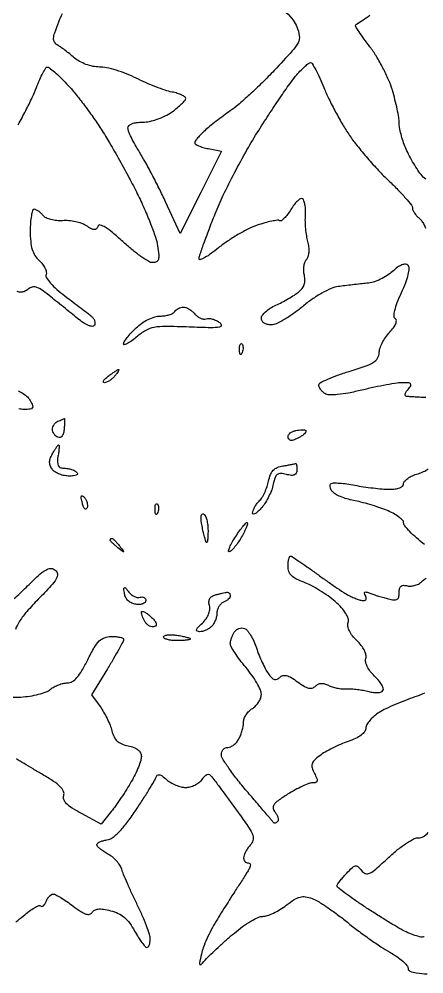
# Model space of a CAD drawing. Extents: x 0 to 102, y 0 to 135.
# Drawn here: x 36.25 to 43.96, y 37.57 to 55.73 of the extents above; entities that cross this region are included whole.
import ezdxf

# ---------------------------------------------------------------- set-up
doc = ezdxf.new("R2010")
doc.units = 0
doc.header["$MEASUREMENT"] = 0

msp = doc.modelspace()

# ---------------------------------------------------------------- linework, layer by layer
for points in [[(41.33534, 55.85899, -0.026124), (41.465121, 55.709487, -0.067594), (41.536869, 55.58638, -0.065211), (41.583282, 55.413621, -0.153878), (41.560555, 55.283668, -0.065129), (41.451087, 55.126567, -0.005196), (41.105662, 54.755061, -0.008492), (40.877212, 54.522469, -0.008091), (40.637334, 54.29392, -0.008061), (40.418921, 54.098884, -0.028307), (40.2696, 53.983904, 0.008067), (40.142307, 53.893848, 0.005993), (40.004564, 53.790466, 0.00606), (39.876922, 53.689766, 0.013612), (39.78315, 53.609607, 0.015889), (39.710253, 53.539444, 0.020976), (39.648715, 53.470789, 0.018943), (39.603064, 53.410858, 0.154481), (39.5928, 53.378428, 0.26402), (39.60757, 53.352407, 0.03264), (39.667864, 53.32155, 0.031658), (39.750428, 53.291928, 0.020948), (39.848337, 53.268043), (40.103874, 53.216935), (39.71075, 52.43418), (39.317627, 51.651424), (39.040009, 52.252544, 0.0069), (38.917657, 52.508144, 0.005582), (38.779524, 52.77913, 0.005644), (38.646459, 53.026294, 0.014487), (38.543096, 53.201051, -0.013298), (38.459133, 53.342239, -0.016063), (38.388218, 53.479193, -0.014773), (38.336146, 53.597022, -0.096947), (38.3238, 53.660099, -0.201668), (38.343342, 53.706579, -0.09929), (38.398067, 53.742188, -0.064754), (38.486185, 53.764652, -0.03008), (38.604228, 53.77176, 0.05361), (38.731778, 53.785475, 0.030383), (38.881462, 53.827705, 0.029875), (39.029832, 53.889643, 0.040919), (39.154128, 53.963641, 0.015636), (39.257344, 54.042113, 0.021622), (39.344443, 54.119209, 0.018968), (39.40965, 54.187122, 0.183816), (39.4236, 54.223786, 0.251711), (39.407656, 54.253451, 0.038135), (39.346775, 54.287362, 0.035077), (39.26226, 54.319353, 0.023587), (39.162068, 54.344356, -0.031595), (39.032834, 54.378814, -0.011304), (38.853335, 54.443593, -0.011163), (38.659146, 54.523704, -0.012967), (38.478318, 54.608731, 0.022865), (38.296402, 54.689913, 0.019809), (38.09899, 54.758505, 0.020277), (37.915059, 54.806303, 0.053475), (37.779894, 54.8208, -0.050773), (37.656497, 54.833363, -0.037515), (37.52443, 54.871041, -0.037667), (37.400202, 54.927745, -0.052993), (37.300395, 54.997411, 0.008976), (37.213828, 55.06993, 0.008129), (37.121841, 55.141782, 0.008169), (37.037397, 55.203419, 0.025646), (36.97803, 55.240879, -0.131533), (36.924208, 55.293401, -0.150961), (36.907441, 55.363004, -0.067802), (36.929516, 55.472657, -0.010903), (37.005698, 55.677617, -0.025011), (37.078355, 55.837017, -0.017152)], [(43.988857, 52.684776, -0.051473), (43.900746, 52.775745, -0.022449), (43.823972, 52.882902, -0.012622), (43.740073, 53.019269, -0.012577), (43.662157, 53.161501, -0.020047), (43.603615, 53.287182, -0.020061), (43.557974, 53.410031, -0.016936), (43.519419, 53.543245, -0.01727), (43.492559, 53.667245, -0.044725), (43.4844, 53.758277, 0.040965), (43.476246, 53.85764, 0.01034), (43.446473, 54.017223, 0.010481), (43.40471, 54.198783, 0.010407), (43.355285, 54.378866, 0.030327), (43.284304, 54.573739, 0.017051), (43.176069, 54.801251, 0.016968), (43.05069, 55.02431, 0.026496), (42.926498, 55.206235, -0.0064), (42.81353, 55.358226, -0.010648), (42.722768, 55.489459, -0.00448), (42.650481, 55.601049, -0.391142), (42.653763, 55.619103, -0.011723), (42.674203, 55.633752, -0.000191), (42.790831, 55.713199, -0.000498), (42.926601, 55.805412, -0.00033)], [(43.992, 48.531962, -0.001179), (43.87322, 48.537804, -0.001404), (43.761198, 48.543893, -0.001213), (43.666747, 48.549523, -0.009114), (43.622091, 48.553112, -0.274132), (43.603365, 48.566867, -0.159526), (43.600901, 48.595536, -0.079811), (43.618377, 48.638063, -0.035896), (43.6536, 48.6873, 0.03229), (43.703803, 48.756421, 0.311354), (43.702424, 48.790815, 0.216735), (43.666613, 48.810386, 0.018053), (43.558209, 48.814421, 0.037457), (43.445594, 48.806098, 0.007388), (43.245593, 48.773117, 0.007793), (43.013242, 48.727518, 0.007168), (42.775831, 48.673502, -0.012511), (42.520063, 48.618177, -0.024473), (42.313639, 48.589283, -0.028521), (42.156597, 48.584082, -0.135528), (42.071349, 48.609831, -0.046606), (42.024693, 48.645735, -0.047734), (41.985906, 48.689395, -0.052363), (41.960045, 48.733904, -0.118995), (41.952941, 48.7719, -0.266916), (41.979336, 48.812744, -0.014173), (42.124424, 48.882305, -0.019152), (42.310545, 48.956734, -0.012469), (42.530524, 49.028946, 0.010206), (42.836399, 49.127823, 0.054503), (42.99477, 49.202762, 0.113889), (43.074733, 49.281498, 0.142536), (43.1037, 49.381045, -0.081909), (43.117513, 49.4648, -0.035159), (43.161484, 49.56962, -0.033589), (43.225132, 49.677102, -0.037739), (43.300412, 49.770724, 0.028654), (43.374446, 49.859448, 0.060186), (43.418829, 49.937349, 0.097187), (43.431217, 49.997266, 0.262633), (43.410986, 50.033986, -0.274785), (43.386006, 50.081865, -0.044792), (43.401774, 50.18987, -0.034435), (43.448396, 50.338826, -0.015423), (43.528934, 50.527722, 0.016037), (43.610735, 50.720236, 0.034437), (43.658508, 50.874194, 0.044211), (43.675112, 50.988975, 0.213325), (43.65213, 51.04911, 0.197056), (43.603552, 51.069435, 0.098133), (43.536904, 51.056722, 0.063798), (43.454377, 51.010391, 0.028811), (43.359027, 50.930634, -0.048387), (43.257674, 50.85238, -0.031999), (43.128265, 50.782218, -0.032166), (42.992356, 50.729734, -0.052637), (42.871456, 50.705346, 0.002875), (42.746439, 50.692851, 0.001705), (42.597507, 50.676586, 0.001706), (42.449036, 50.659346, 0.002936), (42.325532, 50.643842, 0.069197), (42.190742, 50.606694, 0.026035), (42.014872, 50.519743, 0.024471), (41.825062, 50.400702, 0.022868), (41.643287, 50.261131, -0.020212), (41.472113, 50.128248, -0.023185), (41.298225, 50.01597, -0.023143), (41.143771, 49.935422, -0.109035), (41.046705, 49.914, -0.061048), (40.973412, 49.922982, -0.088579), (40.914046, 49.949535, -0.108133), (40.875607, 49.990134, -0.136503), (40.8618, 50.039765, -0.161268), (40.880628, 50.096621, -0.048716), (40.942567, 50.164876, -0.043192), (41.031519, 50.232525, -0.035407), (41.13675, 50.28907, 0.014403), (41.253659, 50.345701, 0.01117), (41.377619, 50.413782, 0.011327), (41.490477, 50.482546, 0.026587), (41.570629, 50.540137, 0.058871), (41.637498, 50.608141, 0.08211), (41.677993, 50.683063, 0.08362), (41.691782, 50.765963, 0.063521), (41.679919, 50.857479, -0.052364), (41.667629, 50.938171, -0.045635), (41.671449, 51.023571, -0.048075), (41.689696, 51.100815, -0.091422), (41.720788, 51.156349, 0.101194), (41.752893, 51.216392, 0.053051), (41.7684, 51.300032, 0.046998), (41.766782, 51.397423, 0.039148), (41.747346, 51.499151, -0.028194), (41.724098, 51.607864, -0.015646), (41.707454, 51.742493, -0.015564), (41.699095, 51.88029, -0.024187), (41.701344, 51.999306, 0.027075), (41.702728, 52.104692, 0.034749), (41.69204, 52.201039, 0.037255), (41.672262, 52.277094, 0.1738), (41.644468, 52.311955, 0.273477), (41.605594, 52.31272, 0.057062), (41.548124, 52.270974, 0.045177), (41.48373, 52.200206, 0.028614), (41.421558, 52.107507, -0.024202), (41.360212, 52.014271, -0.038834), (41.298328, 51.941979, -0.04609), (41.243985, 51.896847, -0.296925), (41.210003, 51.896041, 0.173816), (41.166964, 51.905187, 0.016108), (41.057984, 51.886813, 0.019231), (40.92602, 51.854841, 0.01391), (40.781617, 51.809543, 0.032637), (40.615356, 51.739828, 0.016479), (40.41531, 51.631773, 0.016294), (40.215213, 51.506103, 0.02328), (40.04705, 51.380918, -0.014367), (39.905134, 51.271289, -0.02877), (39.785985, 51.194668, -0.040176), (39.701396, 51.155499, -0.521927), (39.6774, 51.172225, -0.082504), (39.68806, 51.236389, -0.003235), (39.767035, 51.46271, -0.005664), (39.865633, 51.729884, -0.003963), (39.982539, 52.028818, -0.016547), (40.136711, 52.379873, -0.008508), (40.351636, 52.809434, -0.008447), (40.588064, 53.24446, -0.012618), (40.810543, 53.615652, -0.004295), (41.02557, 53.948352, -0.004749), (41.239287, 54.266259, -0.004422), (41.426633, 54.534193, -0.024269), (41.53586, 54.67275, -0.013524), (41.617745, 54.761862, -0.018604), (41.696326, 54.837059, -0.015482), (41.764452, 54.893887, -0.16761), (41.797831, 54.9054, -0.267012), (41.828688, 54.887656, -0.009808), (41.896734, 54.765285, -0.015555), (41.972441, 54.611226, -0.010024), (42.050943, 54.428414, 0.017014), (42.14638, 54.214464, 0.009933), (42.274444, 53.964506, 0.009926), (42.412753, 53.719083, 0.01656), (42.53994, 53.518964, 0.01891), (42.685321, 53.322511, 0.009733), (42.881175, 53.087309, 0.00966), (43.092369, 52.852809, 0.014393), (43.286771, 52.65679, -0.009596), (43.459723, 52.485715, -0.013801), (43.605593, 52.327257, -0.00952), (43.719553, 52.191249, -0.171241), (43.7382, 52.138399, 0.105299), (43.747018, 52.096991, 0.039926), (43.775477, 52.044831, 0.037338), (43.816542, 51.991248, 0.037397), (43.8651, 51.9444, -0.059403), (43.913667, 51.89324, -0.043847), (43.954723, 51.82674, -0.044599), (43.982729, 51.755865, -0.071919)], [(36.235054, 53.723272, 0.007624), (36.377212, 53.990977, 0.007718), (36.501187, 54.2428, 0.01931), (36.581622, 54.431245, -0.012668), (36.643012, 54.580531, -0.019342), (36.704445, 54.706368, -0.014493), (36.760481, 54.803825, -0.260673), (36.790828, 54.8208, -0.171432), (36.82708, 54.807994, -0.008969), (36.923089, 54.727608, -0.013321), (37.034987, 54.625098, -0.00922), (37.156214, 54.50355, -0.020541), (37.297859, 54.343529, -0.008685), (37.475146, 54.117959, -0.008576), (37.656417, 53.870171, -0.011087), (37.813709, 53.6364, -0.009705), (37.9728, 53.377316, -0.005087), (38.161134, 53.049223, -0.005057), (38.34743, 52.708872, -0.007734), (38.501374, 52.4097, -0.011225), (38.633392, 52.127313, -0.011133), (38.752982, 51.838518, -0.011046), (38.846291, 51.581499, -0.041852), (38.887317, 51.41565, -0.015376), (38.9091, 51.246529, -0.094283), (38.901174, 51.159347, -0.206884), (38.864785, 51.114958, -0.119589), (38.796545, 51.0984, -0.13603), (38.717764, 51.120237, -0.017549), (38.569599, 51.216443, -0.019433), (38.398638, 51.346368, -0.015093), (38.222796, 51.50025, 0.012273), (38.032955, 51.668281, 0.036099), (37.891851, 51.770692, 0.064429), (37.796142, 51.814236, 0.404226), (37.752672, 51.792156, -0.097058), (37.724334, 51.743346, -0.225052), (37.686402, 51.726927, -0.115762), (37.629846, 51.742256, -0.019553), (37.532802, 51.799678, 0.059375), (37.443584, 51.843302, 0.03116), (37.324502, 51.876756, 0.030499), (37.196516, 51.896177, 0.040813), (37.079132, 51.89712, -0.040782), (36.966823, 51.898015, -0.042543), (36.857774, 51.917242, -0.046422), (36.766372, 51.950848, -0.108665), (36.709223, 51.995348, 0.033785), (36.66619, 52.0406, 0.035445), (36.618103, 52.078863, 0.037899), (36.572114, 52.105532, 0.112911), (36.536841, 52.1136, 0.332607), (36.507807, 52.091883, 0.026813), (36.484408, 51.993195, 0.027765), (36.467956, 51.860837, 0.017039), (36.4626, 51.703712, 0.022071), (36.471614, 51.499608, 0.051843), (36.500675, 51.350005, 0.067081), (36.553506, 51.234632, 0.068068), (36.634784, 51.138, -0.043958), (36.697548, 51.070271, -0.051005), (36.744027, 50.995737, -0.05836), (36.768722, 50.925721, -0.148298), (36.764887, 50.872517, 0.24125), (36.771432, 50.811609, 0.035075), (36.849316, 50.709291, 0.032445), (36.968267, 50.59039, 0.020298), (37.121454, 50.466582, -0.001607), (37.281969, 50.346483, -0.00184), (37.434608, 50.230628, -0.001658), (37.563408, 50.131438, -0.0105), (37.627708, 50.079381, -0.066423), (37.664945, 50.03832, -0.074381), (37.688409, 49.990414, -0.084486), (37.694977, 49.943259, -0.131599), (37.683239, 49.904193, -0.293369), (37.644249, 49.885527, -0.067619), (37.570388, 49.905117, -0.04731), (37.473899, 49.95644, -0.024779), (37.364131, 50.036969, 0.000486), (37.242009, 50.136032, 0.00028), (37.094715, 50.25514, 0.000279), (36.946643, 50.374604, 0.000467), (36.82195, 50.474898, 0.017989), (36.675278, 50.584209, 0.077668), (36.577656, 50.631302, 0.136822), (36.49997, 50.633049, 0.111271), (36.425508, 50.595123, -0.064536), (36.357136, 50.551891, -0.107211), (36.29088, 50.536982, -0.089826), (36.216245, 50.549905, -0.035209)], [(36.237644, 48.66111, -0.042464), (36.331935, 48.608114, -0.043775), (36.411933, 48.542837, -0.077024), (36.463135, 48.474801, -0.028317), (36.50691, 48.380542, -0.245344), (36.502302, 48.335967, -0.226076), (36.462456, 48.311978, -0.024314), (36.351921, 48.3066, -0.048275), (36.243492, 48.317093, -0.011515)], [(43.963584, 45.737617, -0.015588), (43.812455, 45.863123, -0.021246), (43.684909, 45.985985, -0.018748), (43.589631, 46.093718, -0.173364), (43.569, 46.151431, 0.198912), (43.548558, 46.200782, 0.0389), (43.473947, 46.264607, 0.035854), (43.369323, 46.329939, 0.026484), (43.245415, 46.387301, 0.014087), (43.099139, 46.441101, 0.009006), (42.926437, 46.495709, 0.009048), (42.755126, 46.543148, 0.016653), (42.613929, 46.574537, -0.026356), (42.489332, 46.604783, -0.026935), (42.369531, 46.647797, -0.027935), (42.270119, 46.696361, -0.09221), (42.214306, 46.742818, -0.054009), (42.184244, 46.788225, -0.081343), (42.169588, 46.83327, -0.109384), (42.172056, 46.870808, -0.185499), (42.190874, 46.895542, -0.141981), (42.236936, 46.908364, -0.014664), (42.35072, 46.903821, -0.017318), (42.488624, 46.889446, -0.013012), (42.639132, 46.864458, 0.010521), (42.804721, 46.836119, 0.007866), (42.988251, 46.811615, 0.007959), (43.161927, 46.794001, 0.017942), (43.29405, 46.787484, 0.03078), (43.408751, 46.79301, 0.064439), (43.495409, 46.814068, 0.098075), (43.549672, 46.848286, 0.206009), (43.569, 46.893205, -0.190542), (43.587841, 46.940851, -0.053077), (43.649767, 46.99425, -0.045488), (43.738695, 47.044535, -0.034365), (43.84395, 47.083555, 0.036427), (43.949194, 47.123065, 0.047413), (44.038133, 47.174784, 0.055605)], [(43.969354, 42.906548, -0.019095), (43.783827, 42.836955, 0.012637), (43.602779, 42.771696, 0.009875), (43.409563, 42.692052, 0.010008), (43.232529, 42.610702, 0.02391), (43.105542, 42.541564, 0.037377), (43.008288, 42.471972, 0.041274), (42.925914, 42.390755, 0.045317), (42.868603, 42.310376, 0.131512), (42.850721, 42.245082, -0.160079), (42.828143, 42.177684, -0.070523), (42.76114, 42.11016, -0.052389), (42.654599, 42.045748, -0.027859), (42.5115, 41.98803, 0.019233), (42.367263, 41.932724, 0.014622), (42.213639, 41.861551, 0.014847), (42.073329, 41.786209, 0.033189), (41.972704, 41.719005, 0.028516), (41.868006, 41.628612, 0.126943), (41.825969, 41.5599, 0.151632), (41.826297, 41.48627, 0.046524), (41.869931, 41.382609, -0.018442), (41.918095, 41.28404, -0.151538), (41.923854, 41.234981, -0.288925), (41.899403, 41.208548, -0.065542), (41.835995, 41.2002, 0.089847), (41.764358, 41.187223, 0.017405), (41.642345, 41.136607, 0.017998), (41.502442, 41.066589, 0.01577), (41.361499, 40.983712, 0.013435), (41.180856, 40.862771, 0.085153), (41.103055, 40.784762, 0.198186), (41.087655, 40.716813, 0.131829), (41.121436, 40.643268, -0.045274), (41.156801, 40.591823, -0.061598), (41.178125, 40.539757, -0.077347), (41.183134, 40.494928, -0.187734), (41.169956, 40.464956, -0.053011), (41.14741, 40.446743, -0.08354), (41.124617, 40.436922, -0.115876), (41.105244, 40.436739, -0.191895), (41.091939, 40.44585, 0.027825), (41.07254, 40.471539, 0.000315), (40.933072, 40.636098, 0.000972), (40.771525, 40.825714, 0.000634), (40.584339, 41.044002, -0.010998), (40.398978, 41.269454, -0.014966), (40.242557, 41.481221, -0.011795), (40.123294, 41.662197, -0.140689), (40.1004, 41.741952, -0.090598), (40.109819, 41.793509, -0.095555), (40.136803, 41.83733, -0.099657), (40.177044, 41.86665, -0.108173), (40.224323, 41.877, 0.109236), (40.278169, 41.888906, 0.055878), (40.33757, 41.925069, 0.051633), (40.393126, 41.978049, 0.053689), (40.435823, 42.040638, 0.032745), (40.469368, 42.114573, 0.022946), (40.497674, 42.201566, 0.023244), (40.517153, 42.287773, 0.043963), (40.5234, 42.358688, -0.091756), (40.535773, 42.425545, -0.052743), (40.573102, 42.498781, -0.050294), (40.627878, 42.566895, -0.058758), (40.6926, 42.618767, 0.060869), (40.757323, 42.671088, 0.050816), (40.812097, 42.740535, 0.052938), (40.849398, 42.815725, 0.088916), (40.8618, 42.884913, 0.107689), (40.843469, 42.969034, 0.023201), (40.774821, 43.102358, 0.023203), (40.679047, 43.252342, 0.020331), (40.5657, 43.3998, -0.012752), (40.452396, 43.542668, -0.016805), (40.35696, 43.678814, -0.014288), (40.285523, 43.795539, -0.13427), (40.270895, 43.851954, -0.055867), (40.27665, 43.897798, -0.025593), (40.293773, 43.955673, -0.024962), (40.318238, 44.015403, -0.031463), (40.346957, 44.067778, -0.084522), (40.384483, 44.109448, -0.077946), (40.434697, 44.137764, -0.080558), (40.489578, 44.148724, -0.10103), (40.540654, 44.140218, -0.132846), (40.59355, 44.101605, -0.032168), (40.656308, 44.012153, -0.030755), (40.717362, 43.896572, -0.02636), (40.767362, 43.76834, 0.015791), (40.817463, 43.631363, 0.013282), (40.87889, 43.489566, 0.01349), (40.941939, 43.363054, 0.035678), (40.995686, 43.277447, 0.034025), (41.058499, 43.202872, 0.123833), (41.110678, 43.170422, 0.182462), (41.159917, 43.172935, 0.093635), (41.211701, 43.208261, -0.132341), (41.270711, 43.242224, -0.126456), (41.339896, 43.242744, -0.075699), (41.428469, 43.205799, -0.022593), (41.550365, 43.123925, 0.022185), (41.673484, 43.041083, 0.077426), (41.761674, 43.004484, 0.130058), (41.83065, 43.005853, 0.127406), (41.890541, 43.041101, -0.082654), (41.942451, 43.078196, -0.09724), (42.000741, 43.093806, -0.086908), (42.065748, 43.086917, -0.053157), (42.13741, 43.057862, 0.047687), (42.208999, 43.027924, 0.026287), (42.30105, 43.004593, 0.025979), (42.39773, 42.990601, 0.037589), (42.484, 42.989166, -0.02884), (42.575371, 42.989243, -0.015162), (42.688549, 42.979355, -0.015035), (42.804238, 42.962162, -0.02234), (42.904121, 42.939589, 0.03617), (42.993238, 42.922021, 0.04717), (43.076282, 42.91969, 0.055287), (43.14216, 42.931452, 0.184576), (43.176463, 42.957648, 0.224077), (43.181399, 43.001261, 0.049798), (43.149421, 43.071416, 0.042548), (43.092432, 43.152567, 0.029839), (43.015707, 43.233788, -0.038747), (42.935374, 43.321917, -0.050631), (42.877435, 43.414224, -0.059482), (42.846955, 43.50025, -0.133034), (42.8499, 43.569, 0.134123), (42.852711, 43.638072, 0.059488), (42.821626, 43.724621, 0.050392), (42.762628, 43.817823, 0.037909), (42.6807, 43.9074, -0.037142), (42.596736, 43.998922, -0.053423), (42.538245, 44.091935, -0.06451), (42.509016, 44.17846, -0.126739), (42.512997, 44.250517, 0.149171), (42.513868, 44.328419, 0.067336), (42.471842, 44.422664, 0.049486), (42.389301, 44.53061, 0.024645), (42.265582, 44.650531, 0.024889), (42.131471, 44.756948, 0.017237), (41.970179, 44.864132, 0.017424), (41.807677, 44.956574, 0.03386), (41.671099, 45.016695, -0.029241), (41.525262, 45.079291, -0.081337), (41.435219, 45.144423, -0.110428), (41.386412, 45.221876, -0.085792), (41.3694, 45.320295, -0.022264), (41.372721, 45.394841, -0.035706), (41.382887, 45.457664, -0.040395), (41.397508, 45.502911, -0.303183), (41.415312, 45.5148, -0.144947), (41.446098, 45.505684, -0.003203), (41.577146, 45.419416, -0.007004), (41.729613, 45.314524, -0.004644), (41.901762, 45.190087, 0.004988), (42.083976, 45.058565, 0.005123), (42.267174, 44.931887, 0.004969), (42.428259, 44.825239, 0.021512), (42.527088, 44.767087, 0.019034), (42.604818, 44.729466, 0.018766), (42.685547, 44.697672, 0.019016), (42.758221, 44.675221, 0.065493), (42.807031, 44.6688, 0.124418), (42.838321, 44.676709, 0.188416), (42.856265, 44.697874, 0.149241), (42.857369, 44.729912, 0.07306), (42.841015, 44.767777, -0.062935), (42.822324, 44.808761, -0.372372), (42.831011, 44.828705, -0.181888), (42.862701, 44.831478, -0.023461), (42.928481, 44.809716, 0.011667), (42.999851, 44.784223, 0.00547), (43.093276, 44.75442, 0.005416), (43.191932, 44.725298, 0.007574), (43.280759, 44.701568, 0.031807), (43.386697, 44.682037, 0.163639), (43.444324, 44.694061, 0.208157), (43.475051, 44.736181, 0.055006), (43.4844, 44.820908, -0.053694), (43.492807, 44.898965, -0.167856), (43.519899, 44.943435, -0.177363), (43.567517, 44.960275, -0.061234), (43.640988, 44.950411, 0.086365), (43.710751, 44.944574, 0.055042), (43.790785, 44.960697, 0.053365), (43.868372, 44.994918, 0.065937), (43.931045, 45.042931, -0.062504), (43.996843, 45.094055, -0.039121)], [(36.160559, 44.707543, 0.011927), (36.384593, 44.921136, -0.009227), (36.619552, 45.147579, -0.053287), (36.757521, 45.250736, -0.125661), (36.855792, 45.279584, -0.1841), (36.940175, 45.250812, -0.200611), (36.979622, 45.175431, -0.154868), (36.959072, 45.084028, -0.054969), (36.857921, 44.947681, -0.007708), (36.615063, 44.693955, 0.014627), (36.400065, 44.463023, 0.03715), (36.262198, 44.280215, 0.051417), (36.181611, 44.121235, 0.07441)], [(36.126692, 42.830515, 0.017263), (36.286033, 42.834496, 0.024386), (36.456003, 42.852969, 0.024529), (36.623031, 42.887884, 0.025253), (36.765048, 42.93269, 0.08379), (36.849607, 42.981477, -0.048136), (36.918866, 43.028281, -0.033415), (37.004736, 43.067797, -0.033797), (37.093177, 43.094857, -0.0574), (37.169957, 43.1037, 0.137527), (37.261914, 43.129481, 0.075216), (37.352386, 43.205195, 0.049109), (37.448167, 43.337759, 0.017725), (37.558133, 43.542888, -0.015271), (37.682505, 43.777645, -0.068217), (37.777052, 43.901, -0.110982), (37.876717, 43.963424, -0.07946), (38.00655, 43.987038, -0.025088), (38.095708, 43.984466, -0.040154), (38.170859, 43.972394, -0.048423), (38.224145, 43.953766, -0.292356), (38.2392, 43.930218, -0.121963), (38.229006, 43.88905, -0.00413), (38.149264, 43.740878, -0.007571), (38.050346, 43.566953, -0.005184), (37.933036, 43.372412), (37.626872, 42.876387), (37.792217, 42.651643, -0.02718), (37.859814, 42.548455, -0.018182), (37.926168, 42.423824, -0.018333), (37.981804, 42.297962, -0.033986), (38.016037, 42.191684, 0.053811), (38.057584, 42.078281, 0.092211), (38.117764, 41.997891, 0.089247), (38.204334, 41.942857, 0.04775), (38.326056, 41.906159, -0.040062), (38.435422, 41.875009, -0.07889), (38.513886, 41.830602, -0.104173), (38.560872, 41.773757, -0.121375), (38.5776, 41.70586, -0.075778), (38.565566, 41.626913, -0.018622), (38.521685, 41.502774, -0.018641), (38.460112, 41.362756, -0.017665), (38.38725, 41.225127, -0.009867), (38.300481, 41.081015, -0.00681), (38.196843, 40.921201, -0.006869), (38.092944, 40.770199, -0.013938), (38.006357, 40.654937), (37.815815, 40.415492), (37.436134, 40.616912, -0.018443), (37.259746, 40.718992, -0.058619), (37.153862, 40.804374, -0.101128), (37.103562, 40.882246, -0.171468), (37.101084, 40.958951, 0.190296), (37.095552, 41.039267, 0.085885), (37.03351, 41.126872, 0.049212), (36.90784, 41.229518, 0.014873), (36.698407, 41.359891, -0.001853), (36.517848, 41.46587, -0.002091), (36.34522, 41.569033, -0.001909), (36.199106, 41.657945, -0.011408)], [(36.187046, 38.558918, 0.032635), (36.332248, 38.670518, -0.019026), (36.441519, 38.759331, -0.030243), (36.542027, 38.825753, -0.030674), (36.624105, 38.866641, -0.305572), (36.659934, 38.859666, 0.230815), (36.684245, 38.851292, 0.141794), (36.71267, 38.863433, 0.085546), (36.741527, 38.896687, 0.04444), (36.76576, 38.946191, -0.047405), (36.792182, 38.999368, -0.053341), (36.827284, 39.044366, -0.060699), (36.865321, 39.075157, -0.140731), (36.900296, 39.0852, -0.122058), (36.947403, 39.073527, -0.013479), (37.044947, 39.018607, -0.015801), (37.158952, 38.945317, -0.012166), (37.278708, 38.8585, 0.016274), (37.425855, 38.753659, 0.066038), (37.524485, 38.705451, 0.13943), (37.592605, 38.702338, 0.199022), (37.641125, 38.737294, -0.135762), (37.68834, 38.781046, -0.097094), (37.75783, 38.801321, -0.062691), (37.856339, 38.797881, -0.022564), (37.993912, 38.769241, -0.049996), (38.136495, 38.71715, -0.06299), (38.254252, 38.64067, -0.058189), (38.355973, 38.532077, -0.035115), (38.4507, 38.383076, 0.014623), (38.520135, 38.263291, 0.021216), (38.588836, 38.162222, 0.017657), (38.650196, 38.085521, 0.217628), (38.68335, 38.070229, 0.224014), (38.707639, 38.081579, 0.076495), (38.728162, 38.1158, 0.058083), (38.742159, 38.166087, 0.038879), (38.7468, 38.225687, 0.077489), (38.732937, 38.314603, 0.012183), (38.674731, 38.482506, 0.013285), (38.59539, 38.678506, 0.011249), (38.501457, 38.881337, -0.005032), (38.403705, 39.085714, -0.005476), (38.312863, 39.286372, -0.00516), (38.238754, 39.459794, -0.026669), (38.203956, 39.558105, 0.073442), (38.168834, 39.633986, 0.039116), (38.105402, 39.716002, 0.037902), (38.02595, 39.791295, 0.047877), (37.941698, 39.84735, -0.022196), (37.861241, 39.895119, -0.029896), (37.793316, 39.945685, -0.03028), (37.74408, 39.992506, -0.189728), (37.7316, 40.024212, -0.229865), (37.744531, 40.050852, -0.054841), (37.787515, 40.07765, -0.045427), (37.84905, 40.100608, -0.031317), (37.92195, 40.115666, 0.125272), (38.025281, 40.15818, 0.038554), (38.153343, 40.26974, 0.030832), (38.299732, 40.438189, 0.015811), (38.462866, 40.665648, 0.00436), (38.599966, 40.87407, 0.005644), (38.721887, 41.067748, 0.004328), (38.820615, 41.231747, 0.049418), (38.852356, 41.300148, -0.112076), (38.880537, 41.345203, -0.245774), (38.918216, 41.357133, -0.117112), (38.972299, 41.333722, -0.02086), (39.058351, 41.26365, 0.049263), (39.136645, 41.206964, 0.035154), (39.233777, 41.15909, 0.035683), (39.333916, 41.126313, 0.061324), (39.420935, 41.1156, 0.065052), (39.504333, 41.126497, 0.045865), (39.593206, 41.15909, 0.04614), (39.673929, 41.206973, 0.069346), (39.73284, 41.26365, -0.024043), (39.806816, 41.348966, -0.227524), (39.85086, 41.365592, -0.194688), (39.895594, 41.34281, -0.01728), (39.976816, 41.2425, -0.00266), (40.046778, 41.148683, -0.000593), (40.165211, 40.987693, -0.000616), (40.301541, 40.801432, -0.000595), (40.439, 40.612672, -0.008138), (40.629345, 40.341458, -0.064879), (40.697939, 40.205106, -0.154701), (40.700807, 40.108099, -0.115041), (40.6485, 40.013811, 0.031892), (40.600624, 39.953604, 0.03074), (40.560148, 39.887076, 0.032235), (40.531969, 39.824087, 0.089291), (40.5234, 39.776489, 0.087125), (40.530043, 39.738653, 0.094324), (40.549126, 39.706507, 0.100169), (40.577568, 39.685005, 0.112382), (40.610977, 39.6774, -0.164892), (40.642282, 39.666787, -0.238499), (40.654726, 39.640952, -0.106212), (40.644169, 39.59607, -0.026447), (40.608105, 39.52935, -0.00347), (40.563326, 39.457183, -0.001422), (40.50158, 39.359813, -0.001407), (40.434686, 39.25563, -0.001801), (40.372479, 39.160102, 0.0036), (40.301151, 39.049701, 0.001373), (40.203305, 38.894899, 0.001359), (40.097931, 38.726153, 0.001666), (40.000437, 38.567902, 0.01716), (39.909623, 38.407251, 0.014439), (39.824358, 38.231328, 0.014683), (39.755848, 38.066104, 0.038552), (39.719592, 37.9431, 0.0034), (39.683924, 37.769621, 0.272569), (39.69272, 37.744454, 0.397954), (39.714824, 37.745674, 0.004989), (39.819554, 37.8585, -0.017214), (39.903319, 37.944428, -0.004985), (40.038369, 38.07119, -0.005006), (40.193503, 38.211078, -0.005324), (40.348278, 38.34495, -0.020089), (40.504022, 38.466395, -0.023124), (40.662061, 38.569008, -0.023047), (40.802337, 38.642671, -0.109804), (40.890192, 38.6622, 0.084527), (40.973142, 38.676324, 0.02673), (41.0897, 38.724338, 0.025834), (41.216213, 38.792774, 0.026028), (41.334666, 38.873735, -0.022694), (41.487911, 38.979982, -0.075768), (41.599852, 39.028581, -0.098982), (41.704077, 39.03495, -0.056818), (41.826521, 39.00371, -0.046662), (41.93812, 38.948893, -0.011113), (42.112287, 38.83675, -0.011332), (42.307378, 38.69837, -0.010979), (42.498101, 38.549869, 0.009805), (42.698649, 38.39296, 0.007533), (42.923483, 38.22929, 0.007625), (43.13847, 38.082548, 0.017914), (43.304381, 37.981316, -0.022538), (43.438108, 37.898014, -0.029994), (43.551017, 37.809998, -0.030495), (43.632695, 37.728697, -0.183712), (43.6536, 37.673722, 0.306308), (43.689886, 37.620048, 0.056973), (43.810806, 37.586838, 0.031168), (44.019804, 37.567577, 0.007396)], [(43.961925, 38.274485, -0.141533), (43.897134, 38.268951, -0.028613), (43.784153, 38.298185, -0.028095), (43.652325, 38.3488, -0.023072), (43.517775, 38.41696, -0.007594), (43.360261, 38.509298, -0.003345), (43.154614, 38.635977, -0.003309), (42.938294, 38.773234, -0.004438), (42.74415, 38.900682, -0.006387), (42.573916, 39.017785, -0.009924), (42.430469, 39.123515, -0.004602), (42.312517, 39.21586, -0.228182), (42.3, 39.241859, -0.153626), (42.308198, 39.26791, -0.010984), (42.353552, 39.329892, -0.014633), (42.412469, 39.402314, -0.010497), (42.482303, 39.479848, -0.014879), (42.593062, 39.590929, -0.142881), (42.65189, 39.621053, -0.238793), (42.702422, 39.606556, -0.047843), (42.766642, 39.534358, 0.146371), (42.839788, 39.478897, 0.20449), (42.920774, 39.482572, 0.068536), (43.039602, 39.561384, 0.007385), (43.284404, 39.783681, -0.019259), (43.455142, 39.93148, -0.024313), (43.624373, 40.053933, -0.023575), (43.772328, 40.140745, -0.14545), (43.857958, 40.157622, 0.164284), (43.944475, 40.178007, 0.071246), (44.03609, 40.255064, 0.045413)]]:
    msp.add_lwpolyline(points, format="xyb")
for points in [[(39.375934, 50.2524, -0.0915), (39.426471, 50.243074, -0.042808), (39.486591, 50.213992, -0.040499), (39.546232, 50.171678, -0.045044), (39.595995, 50.12165, 0.058504), (39.645319, 50.074657, 0.061071), (39.703512, 50.041157, 0.067997), (39.761384, 50.02548, 0.124432), (39.809631, 50.031239, -0.112053), (39.861006, 50.038649, -0.048473), (39.929421, 50.026424, -0.044678), (40.002706, 49.99859, -0.044804), (40.069808, 49.958201, -0.238692), (40.096371, 49.906012, -0.373293), (40.065396, 49.870146, -0.042055), (39.902245, 49.860372, -0.003636), (39.485307, 49.873508, 0.007006), (39.037458, 49.884598, 0.048642), (38.819187, 49.865678, 0.084583), (38.662655, 49.808107, 0.044607), (38.492476, 49.689077, -0.016632), (38.395216, 49.612615, -0.034433), (38.3136, 49.560973, -0.056307), (38.257457, 49.538366, -0.495794), (38.2392, 49.552252, -0.148607), (38.251982, 49.594306, -0.018314), (38.308901, 49.672911, -0.02035), (38.385612, 49.76324, -0.015518), (38.476479, 49.855872, -0.039617), (38.585394, 49.944814, -0.036735), (38.70967, 50.017991, -0.038832), (38.832687, 50.067282, -0.076014), (38.936786, 50.0832, 0.034928), (39.025992, 50.089439, 0.039639), (39.109659, 50.108051, 0.043434), (39.176756, 50.135236, 0.137219), (39.2121, 50.1678, -0.081928), (39.24033, 50.200178, -0.053445), (39.281794, 50.227549, -0.052267), (39.329387, 50.24613, -0.067046)], [(40.489912, 49.552688, -0.126455), (40.506261, 49.525029, -0.060344), (40.512958, 49.483972, -0.05415), (40.509792, 49.436803, -0.051402), (40.496591, 49.390537, -0.054073), (40.477848, 49.355287, -0.470617), (40.46243, 49.353828, -0.168741), (40.450474, 49.378511, -0.018894), (40.445479, 49.44165, -0.028489), (40.446409, 49.500547, -0.077125), (40.455776, 49.541154, -0.208169), (40.471397, 49.556597, -0.296942)], [(38.143809, 49.065309, -0.560203), (38.149124, 49.058091, -0.037411), (38.135125, 49.029933, -0.02629), (38.10822, 48.98964, -0.012857), (38.07, 48.9411, -0.038084), (38.023023, 48.892543, -0.037668), (37.969061, 48.851477, -0.040259), (37.916359, 48.823045, -0.103938), (37.874272, 48.8142, -0.310313), (37.856597, 48.826338, -0.229769), (37.858659, 48.850687, -0.072188), (37.890924, 48.890562, -0.02471), (37.94808, 48.938409, -0.007596), (38.013281, 48.986185, -0.010491), (38.073316, 49.026923, -0.007369), (38.124373, 49.058966, -0.115649)], [(37.1093, 48.130721, -0.56396), (37.113877, 48.128063, -0.004419), (37.114333, 48.07648, -0.009682), (37.113108, 48.013203, -0.005496), (37.1093, 47.936692, -0.043537), (37.097354, 47.856417, -0.100349), (37.071766, 47.801321, -0.159047), (37.035222, 47.775202, -0.169423), (36.99135, 47.776543, -0.08301), (36.950924, 47.800332, -0.065956), (36.916664, 47.837735, -0.06635), (36.893504, 47.882513, -0.086421), (36.8856, 47.927901, -0.086029), (36.893495, 47.973447, -0.06511), (36.916664, 48.018687, -0.06462), (36.950921, 48.056782, -0.081631), (36.99135, 48.081371, 0.001325), (37.03275, 48.098204, 0.001859), (37.06962, 48.113469, 0.001097), (37.10062, 48.12652, 0.02506)], [(41.70535, 47.905728, -0.309746), (41.710992, 47.887733, -0.089874), (41.696937, 47.860483, -0.056915), (41.665613, 47.828126, -0.03101), (41.62075, 47.795696, -0.01999), (41.568448, 47.765475, -0.020367), (41.514219, 47.73973, -0.020637), (41.465422, 47.721293, -0.075031), (41.43285, 47.715695, -0.123584), (41.408655, 47.721246, -0.103061), (41.388038, 47.73781, -0.092823), (41.374191, 47.762949, -0.079755), (41.3694, 47.792797, -0.16283), (41.380249, 47.825226, -0.070212), (41.41289, 47.857838, -0.058924), (41.460808, 47.885724, -0.047652), (41.51745, 47.904125, -0.023825), (41.577052, 47.914431, -0.028771), (41.633716, 47.91818, -0.029518), (41.680682, 47.915806, -0.140088)], [(37.003745, 47.6298, -0.413518), (37.012899, 47.620668, -0.015753), (37.011355, 47.567672, -0.020237), (37.00443, 47.499407, -0.01183), (36.990906, 47.4183, 0.039833), (36.981713, 47.3345, 0.067177), (36.989077, 47.264298, 0.095148), (37.011055, 47.216172, 0.213455), (37.044938, 47.196225, -0.00162), (37.086757, 47.191406, -0.001094), (37.134432, 47.18565, -0.001102), (37.180504, 47.179882, -0.002195), (37.21695, 47.175075, -0.055489), (37.251253, 47.166448, -0.031558), (37.290358, 47.148968, -0.031142), (37.327983, 47.126121, -0.044385), (37.35795, 47.10105, -0.321226), (37.361884, 47.077245, -0.181196), (37.339534, 47.056238, -0.0712), (37.28456, 47.04198, -0.027911), (37.206159, 47.0376, -0.049847), (37.116351, 47.046576, -0.041962), (37.024526, 47.073288, -0.043838), (36.944259, 47.112517, -0.084163), (36.890088, 47.159092, -0.065019), (36.847733, 47.22622, -0.102377), (36.83232, 47.292357, -0.089281), (36.843627, 47.365604, -0.040058), (36.882706, 47.455192, -0.011476), (36.920514, 47.5221, -0.017214), (36.956808, 47.578509, -0.012233), (36.98892, 47.622495, -0.233013)], [(41.51745, 47.278724, -0.485413), (41.525668, 47.275594, -0.033345), (41.532387, 47.247706, -0.027794), (41.537096, 47.206645, -0.014652), (41.5386, 47.155329, -0.094525), (41.526973, 47.094379, -0.200488), (41.494035, 47.060593, -0.130128), (41.434608, 47.052003, -0.032676), (41.337476, 47.069736, 0.045981), (41.228835, 47.086601, 0.17828), (41.164617, 47.067386, 0.152478), (41.122266, 47.008633, 0.031148), (41.088975, 46.883323, -0.041823), (41.058481, 46.777672, -0.023631), (41.005081, 46.655427, -0.02345), (40.939131, 46.536405, -0.035334), (40.869913, 46.440165, -0.023112), (40.803674, 46.367675, -0.059067), (40.747834, 46.323779, -0.160254), (40.712491, 46.315489, -0.380741), (40.695415, 46.333607, -0.096229), (40.70321, 46.380819, -0.036817), (40.731036, 46.441635, -0.034766), (40.771847, 46.504995, -0.035935), (40.820633, 46.561347, 0.059526), (40.873379, 46.628408, 0.02745), (40.92598, 46.726389, 0.026718), (40.970623, 46.836757, 0.033402), (40.99947, 46.943401, -0.04281), (41.035624, 47.067741, -0.098075), (41.087564, 47.149846, -0.107244), (41.163578, 47.201576, -0.057866), (41.273287, 47.231735, 0.003838), (41.360268, 47.245802, 0.005527), (41.437003, 47.259692, 0.003049), (41.50148, 47.272509, 0.084601)], [(37.492051, 46.634189, -0.0741), (37.523482, 46.591751, -0.058506), (37.544313, 46.538464, -0.059552), (37.55196, 46.482914, -0.085105), (37.544445, 46.433834, -0.170804), (37.525527, 46.409464, -0.353106), (37.503051, 46.411867, -0.106885), (37.478173, 46.450474, -0.02593), (37.455061, 46.523219, -0.013933), (37.433775, 46.614988, -0.131195), (37.436214, 46.655016, -0.470166), (37.454901, 46.662265, -0.069225)], [(38.882512, 46.507088, -0.126455), (38.898861, 46.479429, -0.060344), (38.905558, 46.438372, -0.05415), (38.902392, 46.391203, -0.051402), (38.889191, 46.344938, -0.054073), (38.870448, 46.309687, -0.470617), (38.85503, 46.308228, -0.168741), (38.843074, 46.332911, -0.018894), (38.838079, 46.39605, -0.028489), (38.839009, 46.454947, -0.077125), (38.848376, 46.495554, -0.208169), (38.863997, 46.510997, -0.296942)], [(39.763274, 46.317713, -0.152489), (39.795442, 46.280632, -0.038233), (39.822123, 46.204113, -0.035481), (39.840474, 46.107729, -0.02931), (39.8466, 46.003307, -0.01078), (39.844476, 45.904827, -0.022139), (39.837744, 45.827984, -0.029872), (39.828129, 45.778362, -0.607251), (39.816452, 45.77565, -0.105103), (39.802215, 45.801828, -0.007399), (39.779539, 45.882547, -0.010204), (39.755692, 45.98056, -0.007504), (39.733126, 46.090056, -0.018419), (39.715564, 46.205157, -0.061636), (39.716216, 46.28136, -0.178891), (39.734032, 46.315111, -0.332676)], [(40.594096, 46.149104, -0.288944), (40.599387, 46.125752, -0.015333), (40.570502, 46.051367, -0.020197), (40.527691, 45.960773, -0.012932), (40.471102, 45.859057, -0.017854), (40.407458, 45.759603, -0.02478), (40.343054, 45.675674, -0.022968), (40.28513, 45.613498, -0.196176), (40.250582, 45.5994, -0.488738), (40.236467, 45.617527, -0.038386), (40.259017, 45.684601, -0.029538), (40.305367, 45.778125, -0.015267), (40.373575, 45.889447, -0.011403), (40.448669, 45.998498, -0.019558), (40.516782, 46.085366, -0.01484), (40.574056, 46.148884, -0.420662)], [(38.017341, 45.8532, -0.184603), (38.035302, 45.846335, -0.013803), (38.074007, 45.80971, -0.017649), (38.118587, 45.761866, -0.012436), (38.165391, 45.70515, -0.001576), (38.239846, 45.609594, -0.377591), (38.2392, 45.5994, -0.377591), (38.229006, 45.598754, -0.001576), (38.13345, 45.673209, -0.012436), (38.076734, 45.720013, -0.017649), (38.02889, 45.764593, -0.013803), (37.992265, 45.803298, -0.184603), (37.9854, 45.821259, -0.099038), (37.987838, 45.833449, -0.097945), (37.994783, 45.843817, -0.097945), (38.005151, 45.850762, -0.099038)], [(38.341568, 44.830575, 0.056109), (38.39117, 44.781856, 0.0585), (38.449706, 44.746172, 0.065105), (38.507944, 44.728122, 0.124504), (38.55645, 44.731875, -0.08658), (38.596825, 44.738068, -0.127971), (38.631136, 44.728384, -0.142757), (38.653905, 44.704311, -0.119049), (38.6622, 44.669966, -0.202169), (38.647424, 44.634916, -0.10455), (38.606539, 44.609024, -0.075719), (38.545253, 44.596279, -0.04894), (38.472714, 44.599466, -0.071691), (38.39462, 44.622333, -0.078179), (38.328704, 44.6659, -0.081717), (38.281559, 44.725694, -0.089135), (38.257832, 44.7957, -0.008134), (38.244383, 44.896442, -0.334892), (38.254854, 44.91432, -0.323567), (38.27537, 44.909489, -0.007852)], [(40.20615, 44.828186, -0.121421), (40.230328, 44.826048, -0.11886), (40.250962, 44.812925, -0.107511), (40.264786, 44.790553, -0.085033), (40.2696, 44.762451, -0.13875), (40.26041, 44.729973, -0.061199), (40.232323, 44.69479, -0.053891), (40.191243, 44.662435, -0.048303), (40.1427, 44.638206, 0.095314), (40.094182, 44.608027, 0.066847), (40.053077, 44.558303, 0.064544), (40.025285, 44.497444, 0.075009), (40.0158, 44.434575, -0.055561), (40.008358, 44.367814, -0.038748), (39.985979, 44.295331, -0.039127), (39.953168, 44.228291, -0.063093), (39.91428, 44.17812, -0.053009), (39.86617, 44.139256, -0.038459), (39.805589, 44.106421, -0.039102), (39.742449, 44.08397, -0.065964), (39.686828, 44.0766, -0.108474), (39.639642, 44.086959, -0.377308), (39.628007, 44.113225, -0.114677), (39.655687, 44.160151, -0.01487), (39.738986, 44.242517, 0.048036), (39.809479, 44.32212, 0.060367), (39.857381, 44.408123, 0.067791), (39.879502, 44.493959, 0.093428), (39.873989, 44.573202, -0.065173), (39.864449, 44.648742, -0.125298), (39.879677, 44.707436, -0.130656), (39.920491, 44.750122, -0.074037), (39.9868, 44.778171, -0.00351), (40.05114, 44.794282, -0.003536), (40.115543, 44.809446, -0.00345), (40.171844, 44.821876, -0.014233)], [(38.753291, 44.366826, -0.027005), (38.823563, 44.295966, -0.089429), (38.857702, 44.24014, -0.198877), (38.856821, 44.200362, -0.211641), (38.828107, 44.174202, -0.114744), (38.784034, 44.17008, -0.076736), (38.735267, 44.184548, -0.070697), (38.689369, 44.214798, -0.07068), (38.653711, 44.256639, -0.025532), (38.625475, 44.306694, -0.023025), (38.601407, 44.361097, -0.023698), (38.584404, 44.411881, -0.064784), (38.578895, 44.449262, -0.414837), (38.593589, 44.464429, -0.114588), (38.62959, 44.456628, -0.05126), (38.685862, 44.42259, -0.022287)], [(39.2544, 44.010046, -0.011827), (39.351689, 43.993407, -0.018975), (39.433646, 43.974133, -0.013551), (39.497783, 43.954572, -0.322443), (39.5082, 43.940098, -0.360284), (39.497493, 43.927168, -0.014861), (39.433646, 43.917005, -0.019939), (39.351705, 43.909754, -0.012096), (39.2544, 43.9074, -0.026053), (39.157146, 43.912471, -0.041208), (39.075154, 43.927947, -0.049958), (39.017197, 43.950344, -0.282744), (39.0006, 43.977348, -0.314934), (39.01769, 44.001789, -0.055623), (39.075154, 44.015806, -0.042928), (39.157111, 44.019277, -0.025568)]]:
    msp.add_lwpolyline(points, format="xyb", close=True)

doc.saveas('drawing.dxf')
